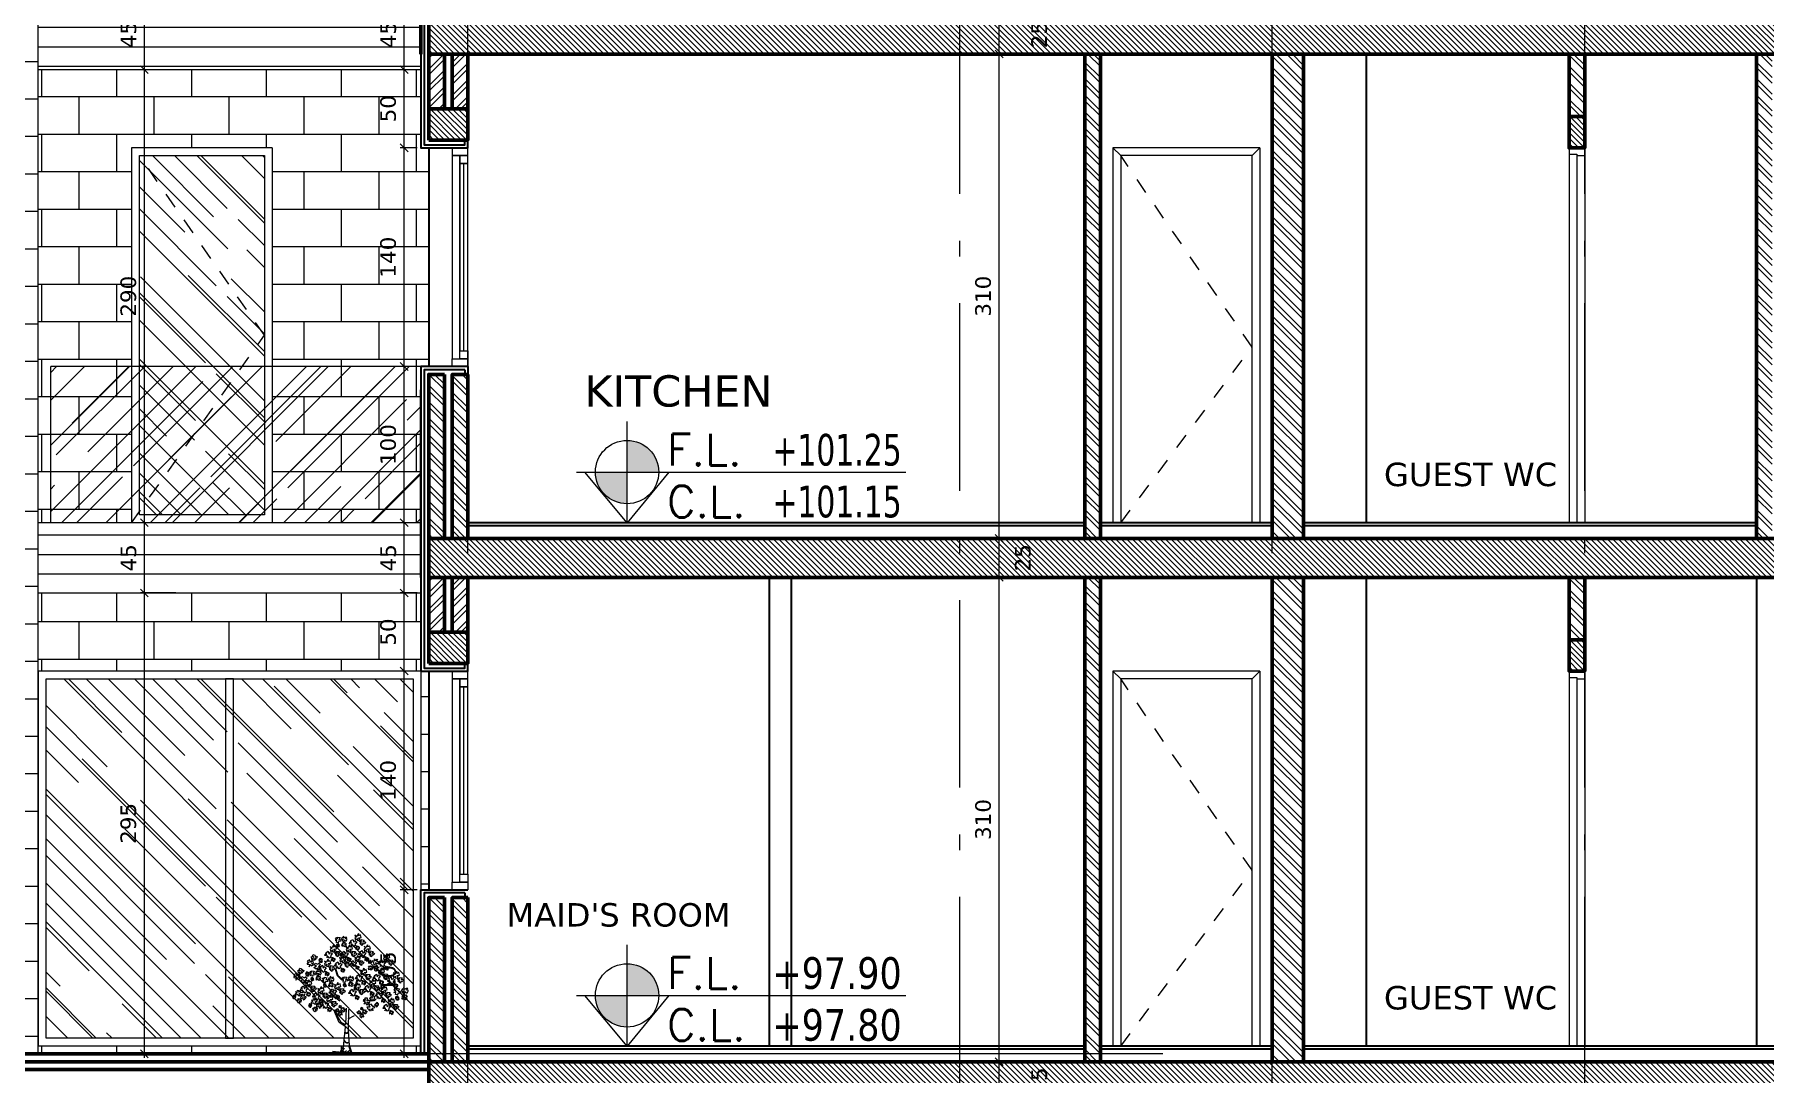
# Model space of a CAD drawing. Header units: inches. Extents: x -48 to 777, y -156 to 510.
# Drawn here: x 140.59 to 151.67, y 1.43 to 8.08 of the extents above; entities that cross this region are included whole.
import ezdxf
from ezdxf.enums import TextEntityAlignment as Align

# ---------------------------------------------------------------- set-up
doc = ezdxf.new("R2010")
doc.units = ezdxf.units.IN
doc.header["$MEASUREMENT"] = 0
for name, pattern in [('ACAD_ISO10W100', [18, 12, -3, 0, -3]), ('HIDDEN', [0.375, 0.25, -0.125]), ('NUHA', [1.45, 0.75, -0.25, 0.2, -0.25])]:
    doc.linetypes.add(name, pattern=pattern)
doc.layers.get('Defpoints').update_dxf_attribs({"lineweight": 5})
for name, color, linetype, lineweight in [('A-AXIS ST', 251, 'ACAD_ISO10W100', 5), ('A-DIM', 9, 'Continuous', 5), ('A-DOORS', 38, 'Continuous', 20), ('A-HIDDEN', 254, 'HIDDEN', 5), ('A-PILLARS', 1, 'Continuous', 60), ('A-PLANTS', 3, 'Continuous', 5), ('A-PROJECTION1', 6, 'Continuous', 30), ('A-SIGNS1', 20, 'Continuous', 15), ('A-SIGNS2', 30, 'Continuous', 15), ('A-TEXT', 50, 'Continuous', 15), ('A-WALLS', 7, 'Continuous', 60), ('A-WINDOWS', 4, 'Continuous', 20), ('C-STONE', 42, 'Continuous', 30), ('D-GLASS', 171, 'Continuous', 20), ('D-METAL', 156, 'Continuous', 20), ('D-STONE', 52, 'Continuous', 20), ('D-WOOD', 32, 'Continuous', 20), ('H-GLASS', 111, 'Continuous', 5), ('H-PILLARS', 61, 'Continuous', 5), ('H-WALLS', 51, 'Continuous', 5), ('H-WOOD', 26, 'Continuous', 5)]:
    doc.layers.add(name, color=color, linetype=linetype, lineweight=lineweight)
doc.layers.add('H-STONE', color=7, linetype='Continuous', lineweight=5, true_color=0xc8bd6a)
doc.styles.add('ROMAND', font='verdana.ttf')
doc.styles.add('ROMANS', font='romans__.ttf', dxfattribs={"height": 0.14})
doc.dimstyles.new('M-1.50', dxfattribs={"dimtxt": 0.1, "dimasz": 0.05, "dimexe": 0.025, "dimexo": 0.025, "dimgap": 0.05, "dimtad": 1, "dimlfac": 100, "dimrnd": 0.5, "dimzin": 9, "dimdsep": 46, "dimtxsty": 'ROMAND', "dimblk": 'OBLIQUE', "dimcen": 1, "dimdle": 0.025, "dimclrd": 256, "dimclre": 256, "dimclrt": 2, "dimadec": 0, "dimazin": 0, "dimtfac": 0.666667, "dimtmove": 2, "dimatfit": 3, "dimfxl": 0.04, "dimtolj": 1, "dimtzin": 5, "dimlwd": -1, "dimlwe": -1, "dimarcsym": 0})
pattern_1 = [(135, (-509.38157, 137.13294), (-0.053033009, -0.053033009), []), (135, (-509.38157, 137.1683), (-0.053033009, -0.053033009), [])]
pattern_2 = [(135, (-509.38157, 140.48294), (-0.053033009, -0.053033009), []), (135, (-509.38157, 140.5183), (-0.053033009, -0.053033009), [])]
pattern_3 = [(45, (-12.55, -3.35), (-0.05303301, 0.05303301), []), (45, (-12.514645, -3.35), (-0.05303301, 0.05303301), [])]
pattern_4 = [(45, (-12.55, -6.7), (-0.05303301, 0.05303301), []), (45, (-12.514645, -6.7), (-0.05303301, 0.05303301), [])]

# ---------------------------------------------------------------- blocks, each defined once
blk = doc.blocks.new('GXFHGCGFCD')
at = {"layer": 'A-SIGNS1', "linetype": 'NUHA'}
h = blk.add_hatch(color=256, dxfattribs=at)
h.paths.add_polyline_path([(90.3819, 61.3301), (90.3819, 61.1701), (90.5419, 61.1701, 0.414214)])
h.paths.add_polyline_path([(90.3819, 61.1701), (90.2219, 61.1701, 0.414214), (90.3819, 61.0101)])
at = {"layer": 'A-SIGNS1'}
for p, q in [((90.3819, 60.9141), (90.3819, 61.4261)), ((90.1259, 61.1701), (91.7898, 61.1701))]:
    blk.add_line(p, q, dxfattribs=at)
blk.add_circle((90.3819, 61.1701), 0.16, dxfattribs=at)
blk = doc.blocks.new('DGXFHXFGDFD')
at = {"layer": 'A-SIGNS1'}
blk.add_blockref('GXFHGCGFCD', (0, 0), dxfattribs=at)
at = {"layer": 'A-SIGNS2', "linetype": 'NUHA', "style": 'ROMANS'}
for s, p in [('F.L.', (90.5835, 61.2031)), ('C.L.', (90.5835, 60.9413))]:
    blk.add_text(s, height=0.16, dxfattribs=at).set_placement(p)
at = {"layer": 'A-SIGNS2', "style": 'ROMANS', "width": 0.910135, "flags": 4}
for tag, p, p2 in [('NIV.FINI', (91.1159, 61.2031), (91.7898, 61.2031)), ('NIV.BETON', (91.1159, 60.9413), (91.7898, 60.9413))]:
    blk.add_attdef(tag, text='', height=0.16, dxfattribs=at).set_placement(p, p2, align=Align.FIT)
blk = doc.blocks.new('_Oblique')
at = {"color": 0, "linetype": 'ByBlock', "lineweight": -2}
blk.add_line((-0.5, -0.5), (0.5, 0.5), dxfattribs=at)
blk = doc.blocks.new('*D870')
at = {"layer": 'A-DIM', "transparency": 16777216}
blk.add_line((146.769, 1.228), (146.769, 1.528), dxfattribs=at)
at = {"layer": 'Defpoints', "color": 0, "transparency": 16777216}
for p in [(146.769, 1.503), (146.769, 1.503), (146.769, 1.253)]:
    blk.add_point(p, dxfattribs=at)
at = {"layer": 'A-DIM', "transparency": 16777216, "xscale": 0.05, "yscale": 0.05, "zscale": 0.05}
for p, rotation in [((146.769, 1.503), 90), ((146.769, 1.253), 270)]:
    blk.add_blockref('_Oblique', p, dxfattribs=dict(at, rotation=rotation))
at = {"layer": 'A-DIM', "color": 2, "transparency": 16777216, "insert": (147.026, 1.378), "char_height": 0.1, "attachment_point": 5, "rotation": 90, "style": 'ROMAND'}
blk.add_mtext('\\A1;25', dxfattribs=at)
blk = doc.blocks.new('*D871')
at = {"layer": 'A-DIM', "transparency": 16777216}
for p, q in [((147.087, 4.603), (146.744, 4.603)), ((146.769, 1.478), (146.769, 4.628))]:
    blk.add_line(p, q, dxfattribs=at)
at = {"layer": 'Defpoints', "color": 0, "transparency": 16777216}
for p in [(146.769, 4.603), (147.112, 4.603), (146.769, 1.503)]:
    blk.add_point(p, dxfattribs=at)
at = {"layer": 'A-DIM', "transparency": 16777216, "xscale": 0.05, "yscale": 0.05, "zscale": 0.05}
for p, rotation in [((146.769, 4.603), 90), ((146.769, 1.503), 270)]:
    blk.add_blockref('_Oblique', p, dxfattribs=dict(at, rotation=rotation))
at = {"layer": 'A-DIM', "color": 2, "transparency": 16777216, "insert": (146.667, 3.053), "char_height": 0.1, "attachment_point": 5, "rotation": 90, "style": 'ROMAND'}
blk.add_mtext('\\A1;310', dxfattribs=at)
blk = doc.blocks.new('*D872')
at = {"layer": 'A-DIM', "transparency": 16777216}
for p, q in [((146.769, 4.578), (146.769, 4.878)), ((147.087, 4.603), (146.744, 4.603))]:
    blk.add_line(p, q, dxfattribs=at)
at = {"layer": 'Defpoints', "color": 0, "transparency": 16777216}
for p in [(146.769, 4.853), (146.769, 4.853), (147.112, 4.603)]:
    blk.add_point(p, dxfattribs=at)
at = {"layer": 'A-DIM', "transparency": 16777216, "xscale": 0.05, "yscale": 0.05, "zscale": 0.05}
for p, rotation in [((146.769, 4.853), 90), ((146.769, 4.603), 270)]:
    blk.add_blockref('_Oblique', p, dxfattribs=dict(at, rotation=rotation))
at = {"layer": 'A-DIM', "color": 2, "transparency": 16777216, "insert": (146.921, 4.728), "char_height": 0.1, "attachment_point": 5, "rotation": 90, "style": 'ROMAND'}
blk.add_mtext('\\A1;25', dxfattribs=at)
blk = doc.blocks.new('*D873')
at = {"layer": 'A-DIM', "transparency": 16777216}
for p, q in [((146.769, 4.828), (146.769, 7.978)), ((147.087, 4.853), (146.744, 4.853))]:
    blk.add_line(p, q, dxfattribs=at)
at = {"layer": 'Defpoints', "color": 0, "transparency": 16777216}
for p in [(146.769, 7.953), (146.769, 7.953), (147.112, 4.853)]:
    blk.add_point(p, dxfattribs=at)
at = {"layer": 'A-DIM', "transparency": 16777216, "xscale": 0.05, "yscale": 0.05, "zscale": 0.05}
for p, rotation in [((146.769, 7.953), 90), ((146.769, 4.853), 270)]:
    blk.add_blockref('_Oblique', p, dxfattribs=dict(at, rotation=rotation))
at = {"layer": 'A-DIM', "color": 2, "transparency": 16777216, "insert": (146.667, 6.403), "char_height": 0.1, "attachment_point": 5, "rotation": 90, "style": 'ROMAND'}
blk.add_mtext('\\A1;310', dxfattribs=at)
blk = doc.blocks.new('*D874')
at = {"layer": 'A-DIM', "transparency": 16777216}
blk.add_line((146.769, 7.928), (146.769, 8.228), dxfattribs=at)
at = {"layer": 'Defpoints', "color": 0, "transparency": 16777216}
for p in [(146.769, 8.203), (146.769, 8.203), (146.769, 7.953)]:
    blk.add_point(p, dxfattribs=at)
at = {"layer": 'A-DIM', "transparency": 16777216, "xscale": 0.05, "yscale": 0.05, "zscale": 0.05}
for p, rotation in [((146.769, 8.203), 90), ((146.769, 7.953), 270)]:
    blk.add_blockref('_Oblique', p, dxfattribs=dict(at, rotation=rotation))
at = {"layer": 'A-DIM', "color": 2, "transparency": 16777216, "insert": (147.026, 8.078), "char_height": 0.1, "attachment_point": 5, "rotation": 90, "style": 'ROMAND'}
blk.add_mtext('\\A1;25', dxfattribs=at)
blk = doc.blocks.new('*D887')
at = {"layer": 'A-DIM', "transparency": 16777216}
for p, q in [((141.297, 4.528), (141.297, 1.528)), ((141.21, 1.553), (141.322, 1.553))]:
    blk.add_line(p, q, dxfattribs=at)
at = {"layer": 'Defpoints', "color": 0, "transparency": 16777216}
for p in [(141.297, 4.503), (141.185, 1.553), (141.297, 1.553)]:
    blk.add_point(p, dxfattribs=at)
at = {"layer": 'A-DIM', "transparency": 16777216, "xscale": 0.05, "yscale": 0.05, "zscale": 0.05}
for p, rotation in [((141.297, 4.503), 90), ((141.297, 1.553), 270)]:
    blk.add_blockref('_Oblique', p, dxfattribs=dict(at, rotation=rotation))
at = {"layer": 'A-DIM', "color": 2, "transparency": 16777216, "insert": (141.195, 3.028), "char_height": 0.1, "attachment_point": 5, "rotation": 90, "style": 'ROMAND'}
blk.add_mtext('\\A1;295', dxfattribs=at)
blk = doc.blocks.new('DRC-LEF11')
for points in [[(-325, -375), (-466, 246), (-1031, 401), (-1313, -220), (-1736, 655), (-2512, 105), (-1962, -474), (-2554, -502), (-2526, -855), (-1553, -912), (-1680, -1731), (-1383, -898), (-904, -1406), (-255, -968), (-960, -488)], [(-417, 1201), (-1003, 888), (-1201, 1883), (-369, 1747), (-799, 2129), (-683, 2586), (-117, 2558), (-83, 2361), (183, 2279), (128, 1856), (769, 1999), (639, 1297), (67, 1454), (387, 888), (81, 1263), (-144, 608), (-703, 676)], [(2388, 1443), (2085, 1029), (2097, 1454), (1689, 1326), (1881, 801), (1514, 912), (1881, 685), (1607, 352), (1736, 37), (2056, 236), (2155, 580), (2178, 107), (2575, 142), (2511, 294), (2802, 311), (2435, 807), (2808, 964)], [(1593, -1462), (1791, -2436), (1269, -2493), (1170, -1900), (747, -2451), (-57, -1843), (789, -1236), (154, -1067), (253, -291), (1226, -615), (1621, -262), (2158, -700), (1678, -1293), (2355, -1618)]]:
    blk.add_lwpolyline(points, close=True)
blk = doc.blocks.new('Trf21')
for p, q in [((-0.088, 0.721), (-0.071, 0.665)), ((-0.087, 0.727), (-0.066, 0.667)), ((-0.071, 0.665), (-0.034, 0.628)), ((-0.066, 0.667), (-0.019, 0.627)), ((0.097, 0.63), (0.07, 0.541)), ((0.371, 0.6), (0.306, 0.557)), ((-0.128, 0.511), (-0.05, 0.451)), ((0.001, 0.247), (0.007, 0.388)), ((0.021, 0.296), (0.075, 0.326)), ((0.026, 0.193), (0.029, 0.375)), ((-0.017, 0.057), (-0.001, 0.225)), ((0.032, 0.07), (0.026, 0.193)), ((-0.032, 0.01), (-0.112, 0.016)), ((-0.045, 0.009), (-0.017, 0.057)), ((-0.042, 0.034), (0.003, 0.004)), ((-0.013, 0.047), (-0.032, 0.01)), ((-0.021, 0.004), (0.008, 0.026)), ((-0.001, 0.01), (0.092, -0.007)), ((0.003, 0.004), (0.037, 0.028)), ((0.025, 0.071), (0.045, 0.002)), ((0.056, -0.001), (0.032, 0.07)), ((0.092, -0.007), (0.163, 0.004))]:
    blk.add_line(p, q)
for points in [[(0.099, 0.625), (0.081, 0.552)], [(-0.128, 0.511), (-0.083, 0.47)], [(-0.101, 0.372), (-0.041, 0.269), (-0.001, 0.247)], [(0.005, 0.225), (-0.055, 0.266), (-0.101, 0.372)]]:
    blk.add_lwpolyline(points)
for centre, radius, start, end in [((0.008, 0.2), 0.0222, 233.6562, 325.635), ((0.006, 0.196), 0.0222, 238.7333, 337.3259), ((0.018, 0.125), 0.0346, 210.3847, 292.3327), ((0.018, 0.128), 0.0346, 210.3847, 292.3327)]:
    blk.add_arc(centre, radius, start, end)
for p, xscale, yscale, zscale, rotation in [((0.104, 0.957), 2.433023999999771e-05, 2.433023999999771e-05, 2.433023999999771e-05, 249.2089462000762), ((-0.106, 0.858), 2.43302399999876e-05, 2.43302399999876e-05, 2.43302399999876e-05, 251.5650511771555), ((-0.032, 0.956), 2.027520000000564e-05, 2.027520000000564e-05, 2.027520000000564e-05, 206.5650511770604), ((0.031, 0.858), 2.43302399999876e-05, 2.43302399999876e-05, 2.43302399999876e-05, 251.5650511771555), ((0.182, 0.861), 2.433023999999771e-05, 2.433023999999771e-05, 2.433023999999771e-05, 249.2089462000762), ((-0.266, 0.78), 2.433024000002827e-05, 2.433024000002827e-05, 2.433024000002827e-05, 355.8174267607223), ((-0.156, 0.736), 2.433023999999771e-05, 2.433023999999771e-05, 2.433023999999771e-05, 249.2089462000762), ((-0.024, 0.767), 2.43302399999876e-05, 2.43302399999876e-05, 2.43302399999876e-05, 251.5650511771555), ((0.101, 0.78), 2.027520000001363e-05, 2.027520000001363e-05, 2.027520000001363e-05, 251.2400569682416), ((0.154, 0.66), 2.43302399999876e-05, 2.43302399999876e-05, 2.43302399999876e-05, 251.5650511771555), ((0.24, 0.75), 2.027519999997771e-05, 2.027519999997771e-05, 2.027519999997771e-05, 116.5650511769465), ((0.305, 0.663), 2.43302399999876e-05, 2.43302399999876e-05, 2.43302399999876e-05, 251.5650511771555), ((0.35, 0.784), 2.43302399999876e-05, 2.43302399999876e-05, 2.43302399999876e-05, 251.5650511771555), ((-0.38, 0.664), 2.433024000002827e-05, 2.433024000002827e-05, 2.433024000002827e-05, 355.8174267607223), ((-0.316, 0.561), 2.43302399999876e-05, 2.43302399999876e-05, 2.43302399999876e-05, 251.5650511771555), ((-0.252, 0.669), 2.027520000000564e-05, 2.027520000000564e-05, 2.027520000000564e-05, 206.5650511770604), ((-0.144, 0.613), 2.027520000000564e-05, 2.027520000000564e-05, 2.027520000000564e-05, 206.5650511770604), ((-0.069, 0.538), 2.43302399999876e-05, 2.43302399999876e-05, 2.43302399999876e-05, 251.5650511771555), ((0.025, 0.617), 2.027520000000564e-05, 2.027520000000564e-05, 2.027520000000564e-05, 206.5650511770604), ((0.099, 0.534), 2.43302399999876e-05, 2.43302399999876e-05, 2.43302399999876e-05, 251.5650511771555), ((0.228, 0.566), 2.433023999999771e-05, 2.433023999999771e-05, 2.433023999999771e-05, 249.2089462000762), ((0.43, 0.635), 2.433023999999771e-05, 2.433023999999771e-05, 2.433023999999771e-05, 249.2089462000762), ((0.48, 0.512), 2.433024000003196e-05, 2.433024000003196e-05, 2.433024000003196e-05, 206.2009624171324), ((-0.392, 0.483), 2.027519999995158e-05, 2.027519999995158e-05, 2.027519999995158e-05, 161.5699608730971), ((-0.256, 0.411), 2.027519999995158e-05, 2.027519999995158e-05, 2.027519999995158e-05, 161.5699608730971), ((-0.211, 0.503), 2.43302399999876e-05, 2.43302399999876e-05, 2.43302399999876e-05, 251.5650511771555), ((-0.137, 0.43), 2.43302399999876e-05, 2.43302399999876e-05, 2.43302399999876e-05, 251.5650511771555), ((0.213, 0.434), 2.433024000000841e-05, 2.433024000000841e-05, 2.433024000000841e-05, 324.0436233204519), ((0.325, 0.509), 2.433023999999771e-05, 2.433023999999771e-05, 2.433023999999771e-05, 249.2089462000762), ((0.39, 0.406), 2.43302399999876e-05, 2.43302399999876e-05, 2.43302399999876e-05, 251.5650511771555), ((-0.046, 0.364), 1.520639999998978e-05, 1.520639999998978e-05, 1.520639999998978e-05, 71.5650511771524), ((0.138, 0.347), 1.520639999998978e-05, 1.520639999998978e-05, 1.520639999998978e-05, 71.5650511771524)]:
    blk.add_blockref('DRC-LEF11', p, dxfattribs=dict(xscale=xscale, yscale=yscale, zscale=zscale, rotation=rotation))
blk = doc.blocks.new('*D747')
at = {"layer": 'A-DIM', "transparency": 16777216}
for p, q in [((143.043, 2.603), (142.935, 2.603)), ((142.96, 1.528), (142.96, 2.628)), ((143.043, 1.553), (142.935, 1.553))]:
    blk.add_line(p, q, dxfattribs=at)
at = {"layer": 'Defpoints', "color": 0, "transparency": 16777216}
for p in [(142.96, 2.603), (143.068, 2.603), (143.068, 1.553)]:
    blk.add_point(p, dxfattribs=at)
at = {"layer": 'A-DIM', "transparency": 16777216, "xscale": 0.05, "yscale": 0.05, "zscale": 0.05}
for p, rotation in [((142.96, 2.603), 90), ((142.96, 1.553), 270)]:
    blk.add_blockref('_Oblique', p, dxfattribs=dict(at, rotation=rotation))
at = {"layer": 'A-DIM', "color": 2, "transparency": 16777216, "insert": (142.858, 2.078), "char_height": 0.1, "attachment_point": 5, "rotation": 90, "style": 'ROMAND'}
blk.add_mtext('\\A1;105', dxfattribs=at)
blk = doc.blocks.new('*D748')
at = {"layer": 'A-DIM', "transparency": 16777216}
for p, q in [((143.043, 4.003), (142.935, 4.003)), ((142.96, 2.578), (142.96, 4.028)), ((143.043, 2.603), (142.935, 2.603))]:
    blk.add_line(p, q, dxfattribs=at)
at = {"layer": 'Defpoints', "color": 0, "transparency": 16777216}
for p in [(142.96, 4.003), (143.068, 4.003), (143.068, 2.603)]:
    blk.add_point(p, dxfattribs=at)
at = {"layer": 'A-DIM', "transparency": 16777216, "xscale": 0.05, "yscale": 0.05, "zscale": 0.05}
for p, rotation in [((142.96, 4.003), 90), ((142.96, 2.603), 270)]:
    blk.add_blockref('_Oblique', p, dxfattribs=dict(at, rotation=rotation))
at = {"layer": 'A-DIM', "color": 2, "transparency": 16777216, "insert": (142.858, 3.303), "char_height": 0.1, "attachment_point": 5, "rotation": 90, "style": 'ROMAND'}
blk.add_mtext('\\A1;140', dxfattribs=at)
blk = doc.blocks.new('*D749')
at = {"layer": 'A-DIM', "transparency": 16777216}
for p, q in [((143.043, 4.503), (142.935, 4.503)), ((142.96, 3.978), (142.96, 4.528)), ((143.043, 4.003), (142.935, 4.003))]:
    blk.add_line(p, q, dxfattribs=at)
at = {"layer": 'Defpoints', "color": 0, "transparency": 16777216}
for p in [(142.96, 4.503), (143.068, 4.503), (143.068, 4.003)]:
    blk.add_point(p, dxfattribs=at)
at = {"layer": 'A-DIM', "transparency": 16777216, "xscale": 0.05, "yscale": 0.05, "zscale": 0.05}
for p, rotation in [((142.96, 4.503), 90), ((142.96, 4.003), 270)]:
    blk.add_blockref('_Oblique', p, dxfattribs=dict(at, rotation=rotation))
at = {"layer": 'A-DIM', "color": 2, "transparency": 16777216, "insert": (142.858, 4.253), "char_height": 0.1, "attachment_point": 5, "rotation": 90, "style": 'ROMAND'}
blk.add_mtext('\\A1;50', dxfattribs=at)
blk = doc.blocks.new('*D750')
at = {"layer": 'A-DIM', "transparency": 16777216}
for p, q in [((143.043, 4.953), (142.935, 4.953)), ((142.96, 4.478), (142.96, 4.978)), ((143.043, 4.503), (142.935, 4.503))]:
    blk.add_line(p, q, dxfattribs=at)
at = {"layer": 'Defpoints', "color": 0, "transparency": 16777216}
for p in [(142.96, 4.953), (143.068, 4.953), (143.068, 4.503)]:
    blk.add_point(p, dxfattribs=at)
at = {"layer": 'A-DIM', "transparency": 16777216, "xscale": 0.05, "yscale": 0.05, "zscale": 0.05}
for p, rotation in [((142.96, 4.953), 90), ((142.96, 4.503), 270)]:
    blk.add_blockref('_Oblique', p, dxfattribs=dict(at, rotation=rotation))
at = {"layer": 'A-DIM', "color": 2, "transparency": 16777216, "insert": (142.859, 4.728), "char_height": 0.1, "attachment_point": 5, "rotation": 90, "style": 'ROMAND'}
blk.add_mtext('\\A1;45', dxfattribs=at)
blk = doc.blocks.new('*D751')
at = {"layer": 'A-DIM', "transparency": 16777216}
for p, q in [((143.043, 5.953), (142.935, 5.953)), ((142.96, 4.928), (142.96, 5.978)), ((143.043, 4.953), (142.935, 4.953))]:
    blk.add_line(p, q, dxfattribs=at)
at = {"layer": 'Defpoints', "color": 0, "transparency": 16777216}
for p in [(142.96, 5.953), (143.068, 5.953), (143.068, 4.953)]:
    blk.add_point(p, dxfattribs=at)
at = {"layer": 'A-DIM', "transparency": 16777216, "xscale": 0.05, "yscale": 0.05, "zscale": 0.05}
for p, rotation in [((142.96, 5.953), 90), ((142.96, 4.953), 270)]:
    blk.add_blockref('_Oblique', p, dxfattribs=dict(at, rotation=rotation))
at = {"layer": 'A-DIM', "color": 2, "transparency": 16777216, "insert": (142.858, 5.453), "char_height": 0.1, "attachment_point": 5, "rotation": 90, "style": 'ROMAND'}
blk.add_mtext('\\A1;100', dxfattribs=at)
blk = doc.blocks.new('*D752')
at = {"layer": 'A-DIM', "transparency": 16777216}
for p, q in [((143.043, 7.353), (142.935, 7.353)), ((142.96, 5.928), (142.96, 7.378)), ((143.043, 5.953), (142.935, 5.953))]:
    blk.add_line(p, q, dxfattribs=at)
at = {"layer": 'Defpoints', "color": 0, "transparency": 16777216}
for p in [(142.96, 7.353), (143.068, 7.353), (143.068, 5.953)]:
    blk.add_point(p, dxfattribs=at)
at = {"layer": 'A-DIM', "transparency": 16777216, "xscale": 0.05, "yscale": 0.05, "zscale": 0.05}
for p, rotation in [((142.96, 7.353), 90), ((142.96, 5.953), 270)]:
    blk.add_blockref('_Oblique', p, dxfattribs=dict(at, rotation=rotation))
at = {"layer": 'A-DIM', "color": 2, "transparency": 16777216, "insert": (142.858, 6.653), "char_height": 0.1, "attachment_point": 5, "rotation": 90, "style": 'ROMAND'}
blk.add_mtext('\\A1;140', dxfattribs=at)
blk = doc.blocks.new('*D753')
at = {"layer": 'A-DIM', "transparency": 16777216}
for p, q in [((142.96, 7.328), (142.96, 7.878)), ((143.043, 7.853), (142.935, 7.853)), ((143.043, 7.353), (142.935, 7.353))]:
    blk.add_line(p, q, dxfattribs=at)
at = {"layer": 'Defpoints', "color": 0, "transparency": 16777216}
for p in [(142.96, 7.853), (143.068, 7.853), (143.068, 7.353)]:
    blk.add_point(p, dxfattribs=at)
at = {"layer": 'A-DIM', "transparency": 16777216, "xscale": 0.05, "yscale": 0.05, "zscale": 0.05}
for p, rotation in [((142.96, 7.853), 90), ((142.96, 7.353), 270)]:
    blk.add_blockref('_Oblique', p, dxfattribs=dict(at, rotation=rotation))
at = {"layer": 'A-DIM', "color": 2, "transparency": 16777216, "insert": (142.858, 7.603), "char_height": 0.1, "attachment_point": 5, "rotation": 90, "style": 'ROMAND'}
blk.add_mtext('\\A1;50', dxfattribs=at)
blk = doc.blocks.new('*D754')
at = {"layer": 'A-DIM', "transparency": 16777216}
for p, q in [((142.96, 7.828), (142.96, 8.328)), ((143.043, 8.303), (142.935, 8.303)), ((143.043, 7.853), (142.935, 7.853))]:
    blk.add_line(p, q, dxfattribs=at)
at = {"layer": 'Defpoints', "color": 0, "transparency": 16777216}
for p in [(142.96, 8.303), (143.068, 8.303), (143.068, 7.853)]:
    blk.add_point(p, dxfattribs=at)
at = {"layer": 'A-DIM', "transparency": 16777216, "xscale": 0.05, "yscale": 0.05, "zscale": 0.05}
for p, rotation in [((142.96, 8.303), 90), ((142.96, 7.853), 270)]:
    blk.add_blockref('_Oblique', p, dxfattribs=dict(at, rotation=rotation))
at = {"layer": 'A-DIM', "color": 2, "transparency": 16777216, "insert": (142.859, 8.078), "char_height": 0.1, "attachment_point": 5, "rotation": 90, "style": 'ROMAND'}
blk.add_mtext('\\A1;45', dxfattribs=at)
blk = doc.blocks.new('*D760')
at = {"layer": 'A-DIM', "transparency": 16777216}
for p, q in [((141.297, 8.328), (141.297, 7.828)), ((141.39, 8.303), (141.272, 8.303)), ((141.372, 7.853), (141.272, 7.853))]:
    blk.add_line(p, q, dxfattribs=at)
at = {"layer": 'Defpoints', "color": 0, "transparency": 16777216}
for p in [(141.415, 8.303), (141.297, 7.853), (141.397, 7.853)]:
    blk.add_point(p, dxfattribs=at)
at = {"layer": 'A-DIM', "transparency": 16777216, "xscale": 0.05, "yscale": 0.05, "zscale": 0.05}
for p, rotation in [((141.297, 8.303), 90), ((141.297, 7.853), 270)]:
    blk.add_blockref('_Oblique', p, dxfattribs=dict(at, rotation=rotation))
at = {"layer": 'A-DIM', "color": 2, "transparency": 16777216, "insert": (141.196, 8.078), "char_height": 0.1, "attachment_point": 5, "rotation": 90, "style": 'ROMAND'}
blk.add_mtext('\\A1;45', dxfattribs=at)
blk = doc.blocks.new('*D761')
at = {"layer": 'A-DIM', "transparency": 16777216}
for p, q in [((141.297, 7.878), (141.297, 4.928)), ((141.372, 7.853), (141.272, 7.853)), ((141.542, 4.953), (141.272, 4.953))]:
    blk.add_line(p, q, dxfattribs=at)
at = {"layer": 'Defpoints', "color": 0, "transparency": 16777216}
for p in [(141.397, 7.853), (141.297, 4.953), (141.567, 4.953)]:
    blk.add_point(p, dxfattribs=at)
at = {"layer": 'A-DIM', "transparency": 16777216, "xscale": 0.05, "yscale": 0.05, "zscale": 0.05}
for p, rotation in [((141.297, 7.853), 90), ((141.297, 4.953), 270)]:
    blk.add_blockref('_Oblique', p, dxfattribs=dict(at, rotation=rotation))
at = {"layer": 'A-DIM', "color": 2, "transparency": 16777216, "insert": (141.195, 6.403), "char_height": 0.1, "attachment_point": 5, "rotation": 90, "style": 'ROMAND'}
blk.add_mtext('\\A1;290', dxfattribs=at)
blk = doc.blocks.new('*D762')
at = {"layer": 'A-DIM', "transparency": 16777216}
for p, q in [((141.542, 4.953), (141.272, 4.953)), ((141.297, 4.978), (141.297, 4.478)), ((141.499, 4.503), (141.272, 4.503))]:
    blk.add_line(p, q, dxfattribs=at)
at = {"layer": 'Defpoints', "color": 0, "transparency": 16777216}
for p in [(141.567, 4.953), (141.297, 4.503), (141.524, 4.503)]:
    blk.add_point(p, dxfattribs=at)
at = {"layer": 'A-DIM', "transparency": 16777216, "xscale": 0.05, "yscale": 0.05, "zscale": 0.05}
for p, rotation in [((141.297, 4.953), 90), ((141.297, 4.503), 270)]:
    blk.add_blockref('_Oblique', p, dxfattribs=dict(at, rotation=rotation))
at = {"layer": 'A-DIM', "color": 2, "transparency": 16777216, "insert": (141.196, 4.728), "char_height": 0.1, "attachment_point": 5, "rotation": 90, "style": 'ROMAND'}
blk.add_mtext('\\A1;45', dxfattribs=at)

msp = doc.modelspace()

# ---------------------------------------------------------------- hatches: boundary and pattern name
at = {"layer": 'H-GLASS'}
h = msp.add_hatch(dxfattribs=at)
h.set_pattern_fill('AR-RROOF', color=256, scale=0.3, angle=135)
h.set_pattern_definition([(135, (0, -3.35), (-0.6788225, 0.25455844), [4.5, -0.6, 1.5, -0.3]), (135, (-0.3882, -3.17393), (-0.0700036, -0.4942676), [0.9, -0.099, 1.8, -0.225]), (135, (-0.28638, -3.42425), (-1.24521504, 0.96095812), [2.4, -0.42, 1.2, -0.3])])
h.paths.add_polyline_path([(142.06554, 5.00252), (141.26554, 5.00252), (141.26554, 7.30252), (142.06554, 7.30252)])
h = msp.add_hatch(dxfattribs=at)
h.set_pattern_fill('AR-RROOF', color=256, scale=0.3, angle=45)
h.set_pattern_definition([(45, (136.82757, 385.53722), (0.25455844, 0.6788225), [4.5, -0.6, 1.5, -0.3]), (45, (137.00364, 385.92543), (-0.49426764, 0.07000357), [0.9, -0.099, 1.8, -0.225]), (45, (136.75332, 385.8236), (0.96095812, 1.24521504), [2.4, -0.42, 1.2, -0.3])])
h.paths.add_polyline_path([(140.69773, 5.95252), (140.69773, 4.95252), (143.06773, 4.95252), (143.06773, 5.95252)])
h = msp.add_hatch(dxfattribs=at)
h.set_pattern_fill('AR-RROOF', color=256, scale=0.3, angle=135)
h.set_pattern_definition([(135, (0, -6.7), (-0.6788225, 0.25455844), [4.5, -0.6, 1.5, -0.3]), (135, (-0.3882, -6.52393), (-0.0700036, -0.4942676), [0.9, -0.099, 1.8, -0.225]), (135, (-0.28638, -6.77425), (-1.24521504, 0.96095812), [2.4, -0.42, 1.2, -0.3])])
h.paths.add_polyline_path([(143.01773, 1.65252), (140.66773, 1.65252), (140.66773, 3.95252), (143.01773, 3.95252)])
at = {"layer": 'H-PILLARS'}
h = msp.add_hatch(dxfattribs=at)
h.set_pattern_fill('ANSI31', color=256, scale=0.2, angle=90)
h.set_pattern_definition([(135, (-576.768862, 58.306158), (-0.0176776695, -0.0176776695), [])])
h.paths.add_polyline_path([(155.91773, 8.20252), (143.11773, 8.20252), (143.11773, 7.95252), (155.91773, 7.95252)])
h = msp.add_hatch(dxfattribs=at)
h.set_pattern_fill('ANSI31', color=256, scale=0.2, angle=90)
h.set_pattern_definition([(135, (-12.55, -3.35), (-0.0176776695, -0.0176776695), [])])
h.paths.add_polyline_path([(143.11773, 7.40252), (143.36773, 7.40252), (143.36773, 7.60252), (143.11773, 7.60252)])
h = msp.add_hatch(dxfattribs=at)
h.set_pattern_fill('ANSI31', color=256, scale=0.2, angle=90)
h.set_pattern_definition([(135, (-677.998862, 61.656158), (-0.0176776695, -0.0176776695), [])])
h.paths.add_polyline_path([(150.51773, 7.55252), (150.41773, 7.55252), (150.41773, 7.35252), (150.51773, 7.35252)])
h = msp.add_hatch(dxfattribs=at)
h.set_pattern_fill('ANSI31', color=256, scale=0.2, angle=90)
h.set_pattern_definition([(135, (-675.768862, 58.306158), (-0.0176776695, -0.0176776695), [])])
h.paths.add_polyline_path([(157.11773, 4.85252), (143.11773, 4.85252), (143.11773, 4.60252), (157.11773, 4.60252)])
h.paths.add_polyline_path([(155.91773, 1.50252), (155.81773, 1.50252), (143.11773, 1.50252), (143.11773, 1.25252), (143.36773, 1.25252), (155.91773, 1.25252)])
h = msp.add_hatch(dxfattribs=at)
h.set_pattern_fill('ANSI31', color=256, scale=0.2, angle=90)
h.set_pattern_definition([(135, (-12.55, -6.7), (-0.0176776695, -0.0176776695), [])])
h.paths.add_polyline_path([(143.11773, 4.05252), (143.36773, 4.05252), (143.36773, 4.25252), (143.11773, 4.25252)])
h = msp.add_hatch(dxfattribs=at)
h.set_pattern_fill('ANSI31', color=256, scale=0.2, angle=90)
h.set_pattern_definition([(135, (-677.998862, 58.306158), (-0.0176776695, -0.0176776695), [])])
h.paths.add_polyline_path([(150.51773, 4.20252), (150.41773, 4.20252), (150.41773, 4.00252), (150.51773, 4.00252)])
at = {"layer": 'H-STONE'}
h = msp.add_hatch(dxfattribs=at)
h.set_pattern_fill('AR-B816', color=256, scale=0.03)
h.set_pattern_definition([(0, (-675.76886, 58.30616), (0, 0.24), []), (90, (-675.76886, 58.30616), (-0.24, 0.24), [0.24, -0.24])])
h.paths.add_polyline_path([(142.16773, 11.65252), (142.16773, 13.35252), (140.26773, 13.35252), (140.26773, 1.55252), (140.61773, 1.55252), (140.61773, 11.65252)])
h = msp.add_hatch(dxfattribs=at)
h.set_pattern_fill('AR-B816', color=256, scale=0.03)
h.paths.add_polyline_path([(143.11773, 7.35252), (143.06773, 7.35252), (143.06773, 7.85252), (141.86773, 7.85252), (140.61773, 7.85252), (140.61773, 4.95252), (140.69773, 4.95252), (140.69773, 5.95252), (141.21554, 5.95252), (141.21554, 7.35252), (142.11554, 7.35252), (142.11554, 5.95252), (143.06773, 5.95252), (143.11773, 5.95252)])
h = msp.add_hatch(dxfattribs=at)
h.set_pattern_fill('AR-B816', color=256, scale=0.03)
h.paths.add_polyline_path([(141.21554, 5.95252), (140.69773, 5.95252), (140.69773, 4.95252), (141.21554, 4.95252)], flags=17)
h = msp.add_hatch(dxfattribs=at)
h.set_pattern_fill('AR-B816', color=256, scale=0.03)
h.paths.add_polyline_path([(142.11554, 5.95252), (142.11554, 4.95252), (143.06773, 4.95252), (143.06773, 5.95252)], flags=17)
h = msp.add_hatch(dxfattribs=at)
h.set_pattern_fill('AR-B816', color=256, scale=0.03)
h.paths.add_polyline_path([(141.86773, 4.50252), (140.61773, 4.50252), (140.61773, 1.55252), (143.06773, 1.55252), (143.06773, 2.60252), (143.11773, 2.60252), (143.11773, 4.00252), (143.06773, 4.00252), (143.06773, 4.50252)])
h.paths.add_polyline_path([(143.06773, 4.00252), (143.06773, 1.60252), (140.61773, 1.60252), (140.61773, 4.00252)], flags=16)
h.paths.add_polyline_path([(143.01773, 3.95252), (143.01773, 1.65252), (140.66773, 1.65252), (140.66773, 3.95252)], flags=0)
at = {"layer": 'H-WALLS'}
h = msp.add_hatch(dxfattribs=at)
h.set_pattern_fill('ANSI32', color=256, scale=0.2)
h.set_pattern_definition(pattern_3)
h.paths.add_polyline_path([(143.11773, 7.60252), (143.21773, 7.60252), (143.21773, 7.95252), (143.11773, 7.95252)])
h = msp.add_hatch(dxfattribs=at)
h.set_pattern_fill('ANSI32', color=256, scale=0.2)
h.set_pattern_definition(pattern_3)
h.paths.add_polyline_path([(143.26773, 7.60252), (143.36773, 7.60252), (143.36773, 7.95252), (143.26773, 7.95252)])
h = msp.add_hatch(dxfattribs=at)
h.set_pattern_fill('ANSI32', color=256, scale=0.2, angle=90)
h.set_pattern_definition([(135, (-675.76886, 61.65616), (-0.0530330086, -0.0530330086), []), (135, (-675.76886, 61.69151), (-0.0530330086, -0.0530330086), [])])
h.paths.add_polyline_path([(147.41773, 7.95252), (147.31773, 7.95252), (147.31773, 4.85252), (147.41773, 4.85252)])
h.paths.add_polyline_path([(148.71773, 7.95252), (148.51773, 7.95252), (148.51773, 4.85252), (148.71773, 4.85252)])
h = msp.add_hatch(dxfattribs=at)
h.set_pattern_fill('ANSI32', color=256, scale=0.2, angle=90)
h.set_pattern_definition([(135, (-677.99886, 61.65616), (-0.0530330086, -0.0530330086), []), (135, (-677.99886, 61.69151), (-0.0530330086, -0.0530330086), [])])
h.paths.add_polyline_path([(150.51773, 7.95252), (150.41773, 7.95252), (150.41773, 7.55252), (150.51773, 7.55252)])
h = msp.add_hatch(dxfattribs=at)
h.set_pattern_fill('ANSI32', color=256, scale=0.2, angle=90)
h.set_pattern_definition([(135, (-671.46886, 61.65616), (-0.0530330086, -0.0530330086), []), (135, (-671.46886, 61.69151), (-0.0530330086, -0.0530330086), [])])
h.paths.add_polyline_path([(151.71773, 7.95252), (151.61773, 7.95252), (151.61773, 4.85252), (151.71773, 4.85252)])
h = msp.add_hatch(dxfattribs=at)
h.set_pattern_fill('ANSI32', color=256, scale=0.2, angle=90)
h.set_pattern_definition(pattern_2)
h.paths.add_polyline_path([(143.21773, 5.90252), (143.11773, 5.90252), (143.11773, 4.85252), (143.21773, 4.85252)])
h = msp.add_hatch(dxfattribs=at)
h.set_pattern_fill('ANSI32', color=256, scale=0.2, angle=90)
h.set_pattern_definition(pattern_2)
h.paths.add_polyline_path([(143.36773, 5.90252), (143.26773, 5.90252), (143.26773, 4.85252), (143.36773, 4.85252)])
h = msp.add_hatch(dxfattribs=at)
h.set_pattern_fill('ANSI32', color=256, scale=0.2)
h.set_pattern_definition(pattern_4)
h.paths.add_polyline_path([(143.11773, 4.25252), (143.21773, 4.25252), (143.21773, 4.60252), (143.11773, 4.60252)])
h = msp.add_hatch(dxfattribs=at)
h.set_pattern_fill('ANSI32', color=256, scale=0.2)
h.set_pattern_definition(pattern_4)
h.paths.add_polyline_path([(143.26773, 4.25252), (143.36773, 4.25252), (143.36773, 4.60252), (143.26773, 4.60252)])
h = msp.add_hatch(dxfattribs=at)
h.set_pattern_fill('ANSI32', color=256, scale=0.2, angle=90)
h.set_pattern_definition([(135, (-675.76886, 58.30616), (-0.0530330086, -0.0530330086), []), (135, (-675.76886, 58.34151), (-0.0530330086, -0.0530330086), [])])
h.paths.add_polyline_path([(147.41773, 4.60252), (147.31773, 4.60252), (147.31773, 1.50252), (147.41773, 1.50252)])
h.paths.add_polyline_path([(148.71773, 4.60252), (148.51773, 4.60252), (148.51773, 1.50252), (148.71773, 1.50252)])
h = msp.add_hatch(dxfattribs=at)
h.set_pattern_fill('ANSI32', color=256, scale=0.2, angle=90)
h.set_pattern_definition([(135, (-677.99886, 58.30616), (-0.0530330086, -0.0530330086), []), (135, (-677.99886, 58.34151), (-0.0530330086, -0.0530330086), [])])
h.paths.add_polyline_path([(150.51773, 4.60252), (150.41773, 4.60252), (150.41773, 4.20252), (150.51773, 4.20252)])
h = msp.add_hatch(dxfattribs=at)
h.set_pattern_fill('ANSI32', color=256, scale=0.2, angle=90)
h.set_pattern_definition(pattern_1)
h.paths.add_polyline_path([(143.21773, 2.55252), (143.11773, 2.55252), (143.11773, 1.50252), (143.21773, 1.50252)])
h = msp.add_hatch(dxfattribs=at)
h.set_pattern_fill('ANSI32', color=256, scale=0.2, angle=90)
h.set_pattern_definition(pattern_1)
h.paths.add_polyline_path([(143.36773, 2.55252), (143.26773, 2.55252), (143.26773, 1.50252), (143.36773, 1.50252)])
at = {"layer": 'H-WOOD'}
h = msp.add_hatch(dxfattribs=at)
h.set_pattern_fill('ANSI31', color=256, angle=135)
h.paths.add_polyline_path([(143.06773, 7.85252), (143.06773, 8.30252), (140.61773, 8.30252), (140.61773, 7.85252)])
h = msp.add_hatch(dxfattribs=at)
h.set_pattern_fill('ANSI31', color=256, angle=135)
h.paths.add_polyline_path([(143.06773, 4.95252), (140.61773, 4.95252), (140.61773, 4.50252), (143.06773, 4.50252)])

# ---------------------------------------------------------------- linework, layer by layer
at = {"layer": 'A-AXIS ST', "ltscale": 0.1}
for p, q in [((143.36773, -6.24262), (143.36773, 19.61185)), ((146.51773, -6.24262), (146.51773, 19.61185)), ((148.51773, -6.24262), (148.51773, 19.61185)), ((150.51773, -6.24262), (150.51773, 19.61185))]:
    msp.add_line(p, q, dxfattribs=at)
at = {"layer": 'A-DOORS'}
for p, q in [((147.49773, 7.35252), (147.49773, 4.95252)), ((148.43773, 7.35252), (147.49773, 7.35252)), ((147.54773, 7.30252), (147.49773, 7.35252)), ((148.38773, 7.30252), (148.43773, 7.35252)), ((148.43773, 7.35252), (148.43773, 4.95252)), ((150.41773, 7.35252), (150.41773, 4.95252)), ((150.51773, 7.35252), (150.51773, 4.95252)), ((150.46773, 7.30752), (150.46773, 4.95252)), ((147.49773, 4.00252), (147.49773, 1.60252)), ((148.43773, 4.00252), (147.49773, 4.00252)), ((147.54773, 3.95252), (147.49773, 4.00252)), ((148.38773, 3.95252), (148.43773, 4.00252)), ((148.43773, 4.00252), (148.43773, 1.60252)), ((150.41773, 4.00252), (150.41773, 1.60252)), ((150.51773, 4.00252), (150.51773, 1.60252)), ((150.46773, 3.95752), (150.46773, 1.60252))]:
    msp.add_line(p, q, dxfattribs=at)
for points in [[(150.51773, 7.35252), (150.41773, 7.35252), (150.41773, 7.31252), (150.46773, 7.31252), (150.46773, 7.30252), (150.51773, 7.30252)], [(150.51773, 4.00252), (150.41773, 4.00252), (150.41773, 3.96252), (150.46773, 3.96252), (150.46773, 3.95252), (150.51773, 3.95252)]]:
    msp.add_lwpolyline(points, dxfattribs=at)
for points in [[(148.38773, 7.30252), (147.54773, 7.30252), (147.54773, 4.95252), (148.38773, 4.95252)], [(148.38773, 3.95252), (147.54773, 3.95252), (147.54773, 1.60252), (148.38773, 1.60252)]]:
    msp.add_lwpolyline(points, close=True, dxfattribs=at)
at = {"layer": 'A-HIDDEN', "ltscale": 0.4}
for points in [[(141.21554, 4.95252), (142.06554, 6.15252), (141.26554, 7.30252)], [(147.54773, 4.95252), (148.38773, 6.07752), (147.54773, 7.30252)], [(147.54773, 1.60252), (148.38773, 2.72752), (147.54773, 3.95252)]]:
    msp.add_lwpolyline(points, dxfattribs=at)
at = {"layer": 'A-PILLARS'}
for p, q in [((143.06773, 7.95252), (143.06773, 8.20252)), ((143.11773, 7.95252), (143.11773, 8.20252)), ((143.11773, 7.95252), (143.11773, 8.20252)), ((143.11773, 7.95252), (143.11773, 8.20252)), ((143.11773, 7.95252), (155.91773, 7.95252)), ((143.11773, 4.85252), (157.11773, 4.85252)), ((143.11773, 4.60252), (143.11773, 4.85252)), ((143.11773, 4.60252), (157.11773, 4.60252)), ((137.73785, 1.55252), (143.11773, 1.55252)), ((143.11773, 1.50252), (155.91773, 1.50252)), ((143.11773, 1.25252), (143.11773, 1.50252))]:
    msp.add_line(p, q, dxfattribs=at)
for points in [[(143.11773, 7.40252), (143.36773, 7.40252), (143.36773, 7.60252), (143.11773, 7.60252)], [(150.41773, 7.55252), (150.51773, 7.55252), (150.51773, 7.35252), (150.41773, 7.35252)], [(143.11773, 4.05252), (143.36773, 4.05252), (143.36773, 4.25252), (143.11773, 4.25252)], [(150.41773, 4.20252), (150.51773, 4.20252), (150.51773, 4.00252), (150.41773, 4.00252)]]:
    msp.add_lwpolyline(points, close=True, dxfattribs=at)
for points in [[(143.11773, 1.50252), (137.68259, 1.50252)], [(143.11773, 1.45252), (137.68259, 1.45252)]]:
    msp.add_lwpolyline(points, dxfattribs=at)
at = {"layer": 'A-PROJECTION1'}
for p, q in [((149.11773, 7.95252), (149.11773, 4.95252)), ((143.11773, 7.35252), (143.11773, 5.95252)), ((145.29773, 4.60252), (145.29773, 1.60252)), ((145.43773, 4.60252), (145.43773, 1.60252)), ((149.11773, 4.60252), (149.11773, 1.60252)), ((151.61773, 4.60252), (151.61773, 1.60252)), ((143.11773, 4.00252), (143.11773, 2.60252))]:
    msp.add_line(p, q, dxfattribs=at)
at = {"layer": 'A-SIGNS1'}
for points in [[(144.65514, 5.27692), (144.38724, 4.95252), (144.11724, 5.27692)], [(144.65514, 1.92692), (144.38724, 1.60252), (144.11724, 1.92692)]]:
    msp.add_lwpolyline(points, dxfattribs=at)
at = {"layer": 'A-WALLS'}
for p, q in [((147.31773, 7.95252), (147.31773, 4.85252)), ((147.41773, 7.95252), (147.41773, 4.85252)), ((148.51773, 7.95252), (148.51773, 4.85252)), ((148.71773, 7.95252), (148.71773, 4.85252)), ((151.61773, 7.95252), (151.61773, 4.85252)), ((147.31773, 4.60252), (147.31773, 1.50252)), ((147.41773, 4.60252), (147.41773, 1.50252)), ((148.51773, 4.60252), (148.51773, 1.50252)), ((148.71773, 4.60252), (148.71773, 1.50252))]:
    msp.add_line(p, q, dxfattribs=at)
at = {"layer": 'A-WALLS', "linetype": 'Continuous'}
for points in [[(143.11773, 7.60252), (143.21773, 7.60252), (143.21773, 7.95252), (143.11773, 7.95252)], [(143.26773, 7.60252), (143.36773, 7.60252), (143.36773, 7.95252), (143.26773, 7.95252)], [(143.11773, 4.25252), (143.21773, 4.25252), (143.21773, 4.60252), (143.11773, 4.60252)], [(143.26773, 4.25252), (143.36773, 4.25252), (143.36773, 4.60252), (143.26773, 4.60252)]]:
    msp.add_lwpolyline(points, close=True, dxfattribs=at)
at = {"layer": 'A-WALLS'}
for points in [[(150.41773, 7.55252), (150.51773, 7.55252), (150.51773, 7.95252), (150.41773, 7.95252)], [(143.21773, 5.90252), (143.11773, 5.90252), (143.11773, 4.85252), (143.21773, 4.85252)], [(143.36773, 5.90252), (143.26773, 5.90252), (143.26773, 4.85252), (143.36773, 4.85252)], [(150.41773, 4.20252), (150.51773, 4.20252), (150.51773, 4.60252), (150.41773, 4.60252)], [(143.21773, 2.55252), (143.11773, 2.55252), (143.11773, 1.50252), (143.21773, 1.50252)], [(143.36773, 2.55252), (143.26773, 2.55252), (143.26773, 1.50252), (143.36773, 1.50252)]]:
    msp.add_lwpolyline(points, close=True, dxfattribs=at)
at = {"layer": 'A-WINDOWS'}
for p, q in [((141.21554, 7.35252), (141.21554, 4.95252)), ((142.11554, 7.35252), (141.21554, 7.35252)), ((142.11554, 7.35252), (142.11554, 4.95252)), ((140.61773, 4.00252), (140.61773, 1.60252)), ((143.06773, 4.00252), (140.61773, 4.00252)), ((143.06773, 4.00252), (143.06773, 1.60252))]:
    msp.add_line(p, q, dxfattribs=at)
for points in [[(142.06554, 5.00252), (141.26554, 5.00252), (141.26554, 7.30252), (142.06554, 7.30252)], [(143.01773, 1.65252), (140.66773, 1.65252), (140.66773, 3.95252), (143.01773, 3.95252)], [(141.86773, 3.95252), (141.81773, 3.95252), (141.81773, 1.65252), (141.86773, 1.65252)]]:
    msp.add_lwpolyline(points, close=True, dxfattribs=at)
msp.add_lwpolyline([(143.06773, 1.60252), (140.61773, 1.60252)], dxfattribs=at)
at = {"layer": 'C-STONE'}
for p, q in [((143.36773, 5.95252), (143.06773, 5.95252)), ((143.34773, 5.93252), (143.08773, 5.93252)), ((143.31773, 5.90252), (143.36773, 5.90252)), ((143.34773, 5.93252), (143.34773, 5.90252)), ((143.06773, 4.60252), (143.06773, 5.8025)), ((147.31773, 4.95252), (143.36773, 4.95252)), ((147.31773, 4.93252), (143.36773, 4.93252)), ((148.51773, 4.95252), (147.41773, 4.95252)), ((148.51773, 4.93252), (147.41773, 4.93252)), ((151.61773, 4.95252), (148.71773, 4.95252)), ((151.61773, 4.93252), (148.71773, 4.93252)), ((143.34773, 2.58252), (143.34773, 2.55252)), ((143.34773, 2.58252), (143.34773, 2.55252)), ((147.31773, 1.60252), (143.36773, 1.60252)), ((147.31773, 1.58252), (143.36773, 1.58252)), ((148.51773, 1.60252), (147.41773, 1.60252)), ((148.51773, 1.58252), (147.41773, 1.58252)), ((155.66773, 1.60252), (148.71773, 1.60252)), ((155.66773, 1.58252), (148.71773, 1.58252))]:
    msp.add_line(p, q, dxfattribs=at)
for points in [[(143.36773, 9.25252), (143.36773, 9.30252), (143.06773, 9.30252), (143.06773, 7.35252), (143.36773, 7.35252), (143.36773, 7.40252)], [(143.34773, 9.28252), (143.08773, 9.28252), (143.08773, 7.37252), (143.34773, 7.37252), (143.34773, 7.40252)], [(143.36773, 5.95252), (143.06773, 5.95252), (143.06773, 4.00252), (143.36773, 4.00252), (143.36773, 4.05252)], [(143.34773, 5.93252), (143.08773, 5.93252), (143.08773, 4.02252), (143.34773, 4.02252), (143.34773, 4.05252)], [(143.36773, 5.95252), (143.36773, 5.90252)], [(143.36773, 4.85252), (143.36773, 4.85252), (143.31773, 4.85252)], [(143.06773, 1.55252), (143.06773, 2.60252), (143.36773, 2.60252)], [(143.34773, 2.58252), (143.08773, 2.58252), (143.08773, 1.55252)]]:
    msp.add_lwpolyline(points, dxfattribs=at)
at = {"layer": 'D-GLASS'}
msp.add_line((143.06773, 5.95252), (140.69773, 5.95252), dxfattribs=at)
msp.add_lwpolyline([(140.69773, 4.95252), (140.69773, 5.95252)], dxfattribs=at)
at = {"layer": 'D-METAL'}
for p, q in [((143.34273, 6.05252), (143.34273, 7.25252)), ((143.34273, 2.70252), (143.34273, 3.90252))]:
    msp.add_line(p, q, dxfattribs=at)
for points in [[(143.36773, 7.30252), (143.36773, 7.35252), (143.26773, 7.35252), (143.26773, 7.30252)], [(143.26773, 6.00252), (143.31773, 6.00252), (143.31773, 7.30252), (143.26773, 7.30252)], [(143.31773, 7.25252), (143.36773, 7.25252), (143.36773, 7.30252), (143.31773, 7.30252)], [(143.36773, 7.25252), (143.31773, 7.25252), (143.31773, 6.05252), (143.36773, 6.05252)], [(143.36773, 6.00252), (143.36773, 5.95252), (143.26773, 5.95252), (143.26773, 6.00252)], [(143.31773, 6.05252), (143.36773, 6.05252), (143.36773, 6.00252), (143.31773, 6.00252)], [(143.36773, 3.95252), (143.36773, 4.00252), (143.26773, 4.00252), (143.26773, 3.95252)], [(143.26773, 2.65252), (143.31773, 2.65252), (143.31773, 3.95252), (143.26773, 3.95252)], [(143.31773, 3.90252), (143.36773, 3.90252), (143.36773, 3.95252), (143.31773, 3.95252)], [(143.36773, 3.90252), (143.31773, 3.90252), (143.31773, 2.70252), (143.36773, 2.70252)], [(143.31773, 2.70252), (143.36773, 2.70252), (143.36773, 2.65252), (143.31773, 2.65252)], [(143.36773, 2.65252), (143.36773, 2.60252), (143.26773, 2.60252), (143.26773, 2.65252)]]:
    msp.add_lwpolyline(points, close=True, dxfattribs=at)
at = {"layer": 'D-STONE'}
for points in [[(140.61773, 1.55252), (140.61773, 11.20252), (143.06773, 11.20252)], [(147.81773, 1.55252), (137.48259, 1.55252), (137.48259, 3.35252), (135.67234, 3.35252), (135.67234, 4.55252), (134.00144, 4.55252), (134.00144, 5.70252)]]:
    msp.add_lwpolyline(points, dxfattribs=at)
at = {"layer": 'D-WOOD'}
for p, q in [((143.06773, 7.85252), (140.61773, 7.85252)), ((143.06773, 7.85252), (141.86773, 7.85252)), ((143.06773, 4.95252), (140.61773, 4.95252)), ((140.69773, 4.50252), (140.61773, 4.50252)), ((143.06773, 4.50252), (140.61773, 4.50252)), ((143.06773, 4.50252), (141.86773, 4.50252))]:
    msp.add_line(p, q, dxfattribs=at)

# ---------------------------------------------------------------- block references
at = {"layer": 'A-PLANTS', "xscale": 0.75, "yscale": 0.75, "zscale": 0.75}
msp.add_blockref('Trf21', (142.58545, 1.5547), dxfattribs=at)
at = {"layer": 'A-SIGNS1'}
ref = msp.add_blockref('DGXFHXFGDFD', (29.85534, -72.23784), dxfattribs=dict(at, xscale=1.267200000000003, yscale=1.267200000000003, zscale=1.267200000000003))
ref.add_attrib('NIV.FINI', '+101.25', dxfattribs={"layer": 'A-SIGNS2', "height": 0.202752, "style": 'ROMAND', "width": 0.680836}).set_placement((145.31736, 5.31877), (146.14533, 5.31877), align=Align.FIT)
ref.add_attrib('NIV.BETON', '+101.15', dxfattribs={"layer": 'A-SIGNS2', "height": 0.202752, "style": 'ROMAND', "width": 0.680836}).set_placement((145.31736, 4.98701), (146.14533, 4.98701), align=Align.FIT)
ref = msp.add_blockref('DGXFHXFGDFD', (29.85534, -75.58784), dxfattribs=dict(at, xscale=1.267200000000003, yscale=1.267200000000003, zscale=1.267200000000003))
ref.add_attrib('NIV.FINI', '+97.90', dxfattribs={"layer": 'A-SIGNS2', "height": 0.202752, "style": 'ROMAND', "width": 0.797031}).set_placement((145.31736, 1.96877), (146.14533, 1.96877), align=Align.FIT)
ref.add_attrib('NIV.BETON', '+97.80', dxfattribs={"layer": 'A-SIGNS2', "height": 0.202752, "style": 'ROMAND', "width": 0.797031}).set_placement((145.31736, 1.63701), (146.14533, 1.63701), align=Align.FIT)

# ---------------------------------------------------------------- texts
at = {"layer": 'A-TEXT', "style": 'ROMAND'}
for s, insert, char_height, width, attachment_point in [('KITCHEN', (145.31864, 5.69254), 0.2, 2.4947222, 9), ('GUEST WC', (149.23213, 5.33712), 0.15, 2.3447222, 1), ("MAID'S ROOM", (143.61548, 2.51762), 0.15, 2.3447222, 1), ('GUEST WC', (149.23213, 1.98712), 0.15, 2.3447222, 1)]:
    msp.add_mtext(s, dxfattribs=dict(at, insert=insert, char_height=char_height, width=width, attachment_point=attachment_point))

# ---------------------------------------------------------------- dimensions: what is measured, and where the dimension line sits
at = {"layer": 'A-DIM'}
for base, p1, p2, picture, middle in [((141.29667, 7.85252), (141.41495, 8.30252), (141.39668, 7.85252), '*D760', (141.19563, 8.07752)), ((142.96023, 8.30252), (143.06773, 7.85252), (143.06773, 8.30252), '*D754', (142.85919, 8.07752)), ((146.76929, 8.20252), (146.76929, 7.95252), (146.76929, 8.20252), '*D874', (147.02554, 8.07752)), ((146.76929, 7.95252), (147.11162, 4.85252), (146.76929, 7.95252), '*D873', (146.66721, 6.40252)), ((141.29667, 4.95252), (141.39668, 7.85252), (141.567, 4.95252), '*D761', (141.19458, 6.40252)), ((142.96023, 7.85252), (143.06773, 7.35252), (143.06773, 7.85252), '*D753', (142.85818, 7.60252)), ((142.96023, 7.35252), (143.06773, 5.95252), (143.06773, 7.35252), '*D752', (142.85818, 6.65252)), ((142.96023, 5.95252), (143.06773, 4.95252), (143.06773, 5.95252), '*D751', (142.85818, 5.45252)), ((141.29667, 4.50252), (141.567, 4.95252), (141.52402, 4.50252), '*D762', (141.19563, 4.72752)), ((142.96023, 4.95252), (143.06773, 4.50252), (143.06773, 4.95252), '*D750', (142.85919, 4.72752)), ((146.76929, 4.85252), (147.11162, 4.60252), (146.76929, 4.85252), '*D872', (146.92137, 4.72752)), ((146.76929, 4.60252), (146.76929, 1.50252), (147.11162, 4.60252), '*D871', (146.66721, 3.05252)), ((141.29667, 1.55252), (141.29667, 4.50252), (141.18501, 1.55252), '*D887', (141.19458, 3.02752)), ((142.96023, 4.50252), (143.06773, 4.00252), (143.06773, 4.50252), '*D749', (142.85818, 4.25252)), ((142.96023, 4.00252), (143.06773, 2.60252), (143.06773, 4.00252), '*D748', (142.85818, 3.30252)), ((142.96023, 2.60252), (143.06773, 1.55252), (143.06773, 2.60252), '*D747', (142.85818, 2.07752)), ((146.76929, 1.50252), (146.76929, 1.25252), (146.76929, 1.50252), '*D870', (147.02554, 1.37752))]:
    dim = msp.add_linear_dim(base=base, p1=p1, p2=p2, angle=90, dimstyle='M-1.50', dxfattribs=at)
    dim.commit()
    dim.dimension.update_dxf_attribs({"geometry": picture, "text_midpoint": middle})

doc.saveas('drawing.dxf')
